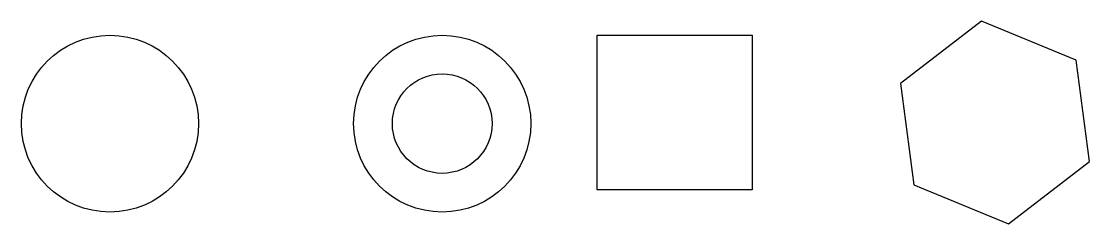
# Model space of a CAD drawing. Header units: millimetres. Extents: x -40 to 442, y -45 to 46.
import ezdxf

# ---------------------------------------------------------------- set-up
doc = ezdxf.new("R2010")
doc.units = ezdxf.units.MM
doc.layers.get('0').update_dxf_attribs({"linetype": 'CONTINUOUS'})

msp = doc.modelspace()

# ---------------------------------------------------------------- linework, layer by layer
for points in [[(393.51, 46.29), (356.91, 18.12), (363.01, -27.67), (405.71, -45.28), (442.31, -17.11), (436.21, 28.68)], [(220, 40), (290, 40), (290, -30), (220, -30)]]:
    msp.add_lwpolyline(points, close=True)
for centre, radius in [((0, 0), 40), ((150, 0), 40), ((150, 0), 22.5)]:
    msp.add_circle(centre, radius)

doc.saveas('drawing.dxf')
